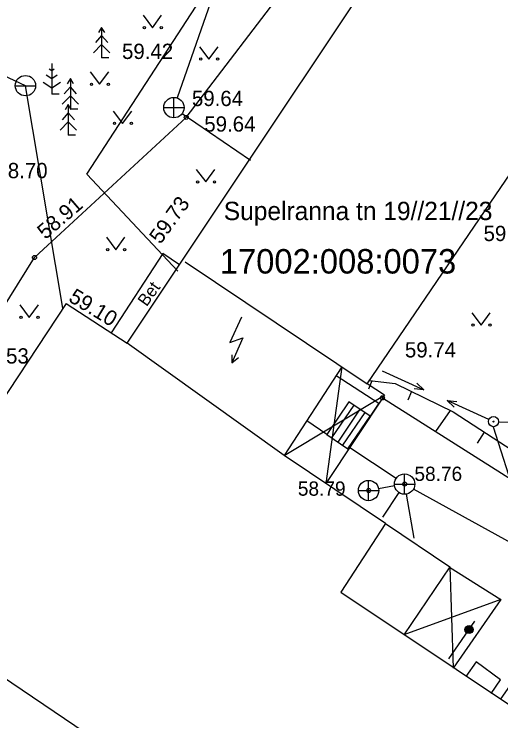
# Model space of a CAD drawing. Extents: x 641348 to 642102, y 6456398 to 6457052.
# Drawn here: x 641519.73 to 641543.62, y 6456891.18 to 6456925.85 of the extents above; entities that cross this region are included whole.
import ezdxf

# ---------------------------------------------------------------- set-up
doc = ezdxf.new("R2010")
doc.units = 0
for name, color, linetype in [('HALJASTUS', 7, 'Continuous'), ('HOONE', 7, 'Continuous'), ('HOONEDET', 7, 'Continuous'), ('KKAEV', 7, 'Continuous'), ('KORGUS', 7, 'Continuous'), ('KTRASS', 7, 'Continuous'), ('MPKAABEL', 7, 'Continuous'), ('MPOHULIIN', 7, 'Continuous'), ('PIIR', 7, 'Continuous'), ('POST', 7, 'Continuous'), ('PUU', 7, 'Continuous'), ('RELJEEF', 7, 'Continuous'), ('SIOHULIIN', 7, 'Continuous'), ('TEE', 7, 'Continuous'), ('VKAEV', 7, 'Continuous'), ('VTRASS', 7, 'Continuous')]:
    doc.layers.add(name, color=color, linetype=linetype)

msp = doc.modelspace()

# ---------------------------------------------------------------- linework, layer by layer
at = {"layer": 'HALJASTUS'}
for p, q in [((641526.062, 6456925.794), (641526.526, 6456925.187)), ((641526.526, 6456925.187), (641526.971, 6456925.794)), ((641528.829, 6456924.254), (641529.293, 6456923.647)), ((641529.293, 6456923.647), (641529.738, 6456924.254)), ((641523.464, 6456923.018), (641523.928, 6456922.411)), ((641523.928, 6456922.411), (641524.373, 6456923.018)), ((641524.594, 6456921.097), (641525.057, 6456920.491)), ((641525.057, 6456920.491), (641525.503, 6456921.097)), ((641528.672, 6456918.224), (641529.136, 6456917.617)), ((641529.136, 6456917.617), (641529.581, 6456918.224)), ((641524.262, 6456914.903), (641524.725, 6456914.296)), ((641524.725, 6456914.296), (641525.171, 6456914.903)), ((641520.013, 6456911.582), (641520.476, 6456910.975)), ((641520.476, 6456910.975), (641520.922, 6456911.582)), ((641542.188, 6456911.203), (641542.651, 6456910.596)), ((641542.651, 6456910.596), (641543.097, 6456911.203))]:
    msp.add_line(p, q, dxfattribs=at)
for centre in [(641526.125, 6456925.187), (641526.953, 6456925.187), (641528.892, 6456923.647), (641529.72, 6456923.647), (641523.527, 6456922.411), (641524.356, 6456922.411), (641524.656, 6456920.491), (641525.485, 6456920.491), (641528.735, 6456917.617), (641529.564, 6456917.617), (641524.324, 6456914.296), (641525.153, 6456914.296), (641520.075, 6456910.975), (641520.904, 6456910.975), (641542.25, 6456910.596), (641543.079, 6456910.596)]:
    msp.add_circle(centre, 0.055, dxfattribs=at)
at = {"layer": 'HOONE'}
for p, q in [((641530.884, 6456910.986), (641530.315, 6456909.743)), ((641530.315, 6456909.743), (641530.963, 6456909.968)), ((641530.963, 6456909.968), (641530.408, 6456908.739)), ((641530.408, 6456909.135), (641530.408, 6456908.739)), ((641530.408, 6456908.739), (641530.738, 6456909.003)), ((641541.092, 6456898.712), (641543.612, 6456897.135)), ((641543.612, 6456897.135), (641541.284, 6456893.771))]:
    msp.add_line(p, q, dxfattribs=at)
for points in [[(641522.282, 6456911.66), (641525.277, 6456909.706), (641542.371, 6456935.348)], [(641528.122, 6456913.701), (641537.059, 6456907.721), (641543.623, 6456917.344), (641545.242, 6456919.719), (641548.346, 6456924.27), (641549.723, 6456923.319)], [(641527.854, 6456913.552), (641527.034, 6456914.108), (641524.495, 6456910.216)], [(641522.282, 6456911.66), (641516.602, 6456903.063), (641513.007, 6456897.502)], [(641535.818, 6456908.551), (641532.99, 6456904.201), (641525.277, 6456909.706)], [(641535.818, 6456908.551), (641535.034, 6456902.828)], [(641535.543, 6456908.128), (641537.632, 6456906.77), (641537.2, 6456906.131), (641536.161, 6456906.834), (641535.081, 6456905.229), (641534.098, 6456905.905)], [(641532.99, 6456904.201), (641537.899, 6456907.165), (641537.059, 6456907.721)], [(641537.899, 6456907.165), (641535.034, 6456902.828)], [(641536.397, 6456906.674), (641535.313, 6456905.07)], [(641536.703, 6456906.467), (641535.617, 6456904.86)], [(641536.935, 6456906.311), (641535.848, 6456904.702)], [(641535.081, 6456905.229), (641536.112, 6456904.52), (641537.2, 6456906.131)], [(641537.955, 6456900.864), (641532.99, 6456904.201)], [(641537.955, 6456900.864), (641535.769, 6456897.486), (641552.735, 6456886.155)], [(641537.955, 6456900.864), (641541.112, 6456898.741), (641538.863, 6456895.402)], [(641541.112, 6456898.741), (641541.284, 6456893.771)], [(641513.007, 6456897.502), (641528.789, 6456886.827), (641529.476, 6456887.807), (641534.358, 6456884.551), (641531.444, 6456880.116), (641546.573, 6456870.175)], [(641543.612, 6456897.135), (641538.863, 6456895.402)], [(641543.148, 6456892.515), (641543.602, 6456893.188), (641542.405, 6456894.067), (641541.895, 6456893.359)], [(641544.916, 6456891.325), (641545.362, 6456891.987), (641544.066, 6456892.925), (641543.578, 6456892.226)]]:
    msp.add_lwpolyline(points, dxfattribs=at)
at = {"layer": 'KKAEV'}
for p, q in [((641527.572, 6456920.766), (641527.572, 6456921.766)), ((641527.072, 6456921.266), (641528.072, 6456921.266)), ((641538.894, 6456902.294), (641538.894, 6456903.294)), ((641537.126, 6456901.979), (641537.126, 6456902.979)), ((641538.394, 6456902.794), (641539.394, 6456902.794)), ((641536.626, 6456902.479), (641537.626, 6456902.479))]:
    msp.add_line(p, q, dxfattribs=at)
for centre in [(641527.572, 6456921.266), (641538.894, 6456902.794), (641537.126, 6456902.479)]:
    msp.add_circle(centre, 0.5, dxfattribs=at)
at = {"layer": 'KORGUS'}
for centre in [(641528.177, 6456920.787), (641520.73, 6456913.912), (641537.804, 6456907.025), (641538.894, 6456902.794), (641537.126, 6456902.479)]:
    msp.add_circle(centre, 0.1, dxfattribs=at)
at = {"layer": 'KTRASS'}
for p, q in [((641538.477, 6456903.07), (641536.16, 6456904.6)), ((641538.615, 6456902.379), (641537.807, 6456901.177)), ((641538.978, 6456902.301), (641539.348, 6456900.141))]:
    msp.add_line(p, q, dxfattribs=at)
for points in [[(641533.672, 6456938.746), (641527.737, 6456921.738)], [(641527.985, 6456920.984), (641531.332, 6456918.694)], [(641538.402, 6456902.706), (641537.618, 6456902.567)], [(641565.236, 6456888.274), (641539.332, 6456902.553)]]:
    msp.add_lwpolyline(points, dxfattribs=at)
at = {"layer": 'MPKAABEL'}
for points in [[(641527.763, 6456913.234), (641523.308, 6456918.004), (641536.214, 6456937.866), (641556.923, 6456950.477), (641575.923, 6456959.724), (641577.403, 6456958.547)], [(641543.245, 6456905.61), (641544.376, 6456902.074), (641553.422, 6456896.426), (641554.395, 6456896.077), (641568.375, 6456894.506)]]:
    msp.add_lwpolyline(points, dxfattribs=at)
at = {"layer": 'MPOHULIIN'}
for p, q in [((641537.559, 6456908.454), (641537.559, 6456908.454)), ((641537.786, 6456908.35), (641539.834, 6456907.418)), ((641539.834, 6456907.418), (641539.486, 6456907.742)), ((641539.834, 6456907.418), (641539.362, 6456907.47)), ((641540.984, 6456906.896), (641541.332, 6456906.572)), ((641540.984, 6456906.896), (641541.456, 6456906.844)), ((641543.032, 6456905.964), (641540.984, 6456906.896)), ((641543.259, 6456905.86), (641543.259, 6456905.86)), ((641543.259, 6456905.86), (641543.259, 6456905.86)), ((641543.509, 6456905.85), (641545.757, 6456905.767))]:
    msp.add_line(p, q, dxfattribs=at)
at = {"layer": 'POST'}
for radius in [0.25, 0.0234]:
    msp.add_circle((641543.259, 6456905.86), radius, dxfattribs=at)
at = {"layer": 'PUU'}
for p, q in [((641524.026, 6456925.205), (641523.876, 6456924.955)), ((641524.176, 6456924.955), (641524.026, 6456925.205)), ((641524.026, 6456925.205), (641524.026, 6456923.705)), ((641524.026, 6456924.805), (641523.726, 6456924.455)), ((641524.326, 6456924.455), (641524.026, 6456924.805)), ((641524.026, 6456924.355), (641523.626, 6456923.955)), ((641524.426, 6456923.955), (641524.026, 6456924.355)), ((641524.386, 6456923.705), (641524.026, 6456923.705)), ((641521.579, 6456923.423), (641521.579, 6456921.923)), ((641521.579, 6456923.073), (641521.455, 6456923.156)), ((641521.703, 6456923.156), (641521.579, 6456923.073)), ((641521.155, 6456922.512), (641521.579, 6456922.23)), ((641521.579, 6456922.673), (641521.312, 6456922.851)), ((641521.846, 6456922.851), (641521.579, 6456922.673)), ((641521.579, 6456922.23), (641522.003, 6456922.512)), ((641522.492, 6456922.687), (641522.342, 6456922.437)), ((641522.642, 6456922.437), (641522.492, 6456922.687)), ((641522.492, 6456922.687), (641522.492, 6456921.187)), ((641522.492, 6456922.287), (641522.192, 6456921.937)), ((641522.792, 6456921.937), (641522.492, 6456922.287)), ((641521.939, 6456921.923), (641521.579, 6456921.923)), ((641522.492, 6456921.837), (641522.092, 6456921.437)), ((641522.892, 6456921.437), (641522.492, 6456921.837)), ((641522.388, 6456921.411), (641522.238, 6456921.161)), ((641522.538, 6456921.161), (641522.388, 6456921.411)), ((641522.388, 6456921.411), (641522.388, 6456919.911)), ((641522.852, 6456921.187), (641522.492, 6456921.187)), ((641522.388, 6456921.011), (641522.088, 6456920.661)), ((641522.688, 6456920.661), (641522.388, 6456921.011)), ((641522.388, 6456920.561), (641521.988, 6456920.161)), ((641522.788, 6456920.161), (641522.388, 6456920.561)), ((641522.748, 6456919.911), (641522.388, 6456919.911))]:
    msp.add_line(p, q, dxfattribs=at)
at = {"layer": 'RELJEEF'}
for p, q in [((641537.287, 6456907.865), (641537.124, 6456907.455)), ((641539.232, 6456907.344), (641539.059, 6456906.909)), ((641541.135, 6456906.413), (641540.416, 6456905.371)), ((641542.802, 6456905.35), (641542.455, 6456904.805))]:
    msp.add_line(p, q, dxfattribs=at)
msp.add_lwpolyline([(641537.167, 6456907.879), (641538.437, 6456907.732), (641541.283, 6456906.341), (641546.134, 6456903.177)], dxfattribs=at)
at = {"layer": 'SIOHULIIN'}
for p, q in [((641541.057, 6456894.226), (641542.34, 6456896.063)), ((641540.914, 6456894.021), (641540.914, 6456894.021))]:
    msp.add_line(p, q, dxfattribs=at)
for radius in [0.199, 0.19, 0.18, 0.171, 0.162, 0.152, 0.143, 0.133, 0.124, 0.114, 0.105, 0.0953, 0.0858, 0.0763, 0.0669, 0.0574, 0.0479, 0.0385, 0.029, 0.0195, 0.0101, 0.00061]:
    msp.add_circle((641542.056, 6456895.656), radius, dxfattribs=at)
at = {"layer": 'TEE'}
for points in [[(641517.09, 6456908.071), (641520.73, 6456913.912), (641528.177, 6456920.787), (641535.175, 6456929.949), (641541.072, 6456936.07), (641547.054, 6456937.293)], [(641537.804, 6456907.025), (641545.429, 6456902.198)]]:
    msp.add_lwpolyline(points, dxfattribs=at)
at = {"layer": 'VKAEV'}
msp.add_line((641519.787, 6456922.343), (641520.787, 6456922.343), dxfattribs=at)
msp.add_circle((641520.287, 6456922.343), 0.5, dxfattribs=at)
at = {"layer": 'VTRASS'}
for points in [[(641520.287, 6456922.343), (641511.545, 6456926.437), (641510.823, 6456928.078)], [(641522.124, 6456911.42), (641520.287, 6456922.343)]]:
    msp.add_lwpolyline(points, dxfattribs=at)

# ---------------------------------------------------------------- texts
at = {"layer": 'HOONEDET'}
msp.add_text('Bet', height=0.6, rotation=54.3854, dxfattribs=at).set_placement((641526.233, 6456911.471))
at = {"layer": 'KORGUS'}
for s, height, p in [('59.42', 0.75, (641525.026, 6456923.652)), ('59.64', 0.75, (641528.457, 6456921.343)), ('59.64', 0.75, (641529.064, 6456920.088)), ('58.70', 0.75, (641518.863, 6456917.803)), ('59.81', 0.75, (641542.768, 6456914.718)), ('59.74', 0.75, (641538.908, 6456909.008)), ('58.53', 0.75, (641517.942, 6456908.708)), (' 58.76', 0.7, (641539.115, 6456902.95)), (' 58.79', 0.7, (641533.394, 6456902.224))]:
    msp.add_text(s, height=height, dxfattribs=at).set_placement(p)
for s, rotation, p in [('58.91', 40.8395, (641521.27, 6456914.767)), ('59.73', 53.9961, (641526.912, 6456914.528)), ('59.10', 328.7932, (641522.352, 6456911.793))]:
    msp.add_text(s, height=0.75, rotation=rotation, dxfattribs=at).set_placement(p)
at = {"layer": 'PIIR'}
for s, height, p in [('Supelranna tn 19//21//23', 0.9, (641530.02, 6456915.747)), ('17002:008:0073', 1.2, (641529.826, 6456913.125))]:
    msp.add_text(s, height=height, dxfattribs=at).set_placement(p)

doc.saveas('drawing.dxf')
